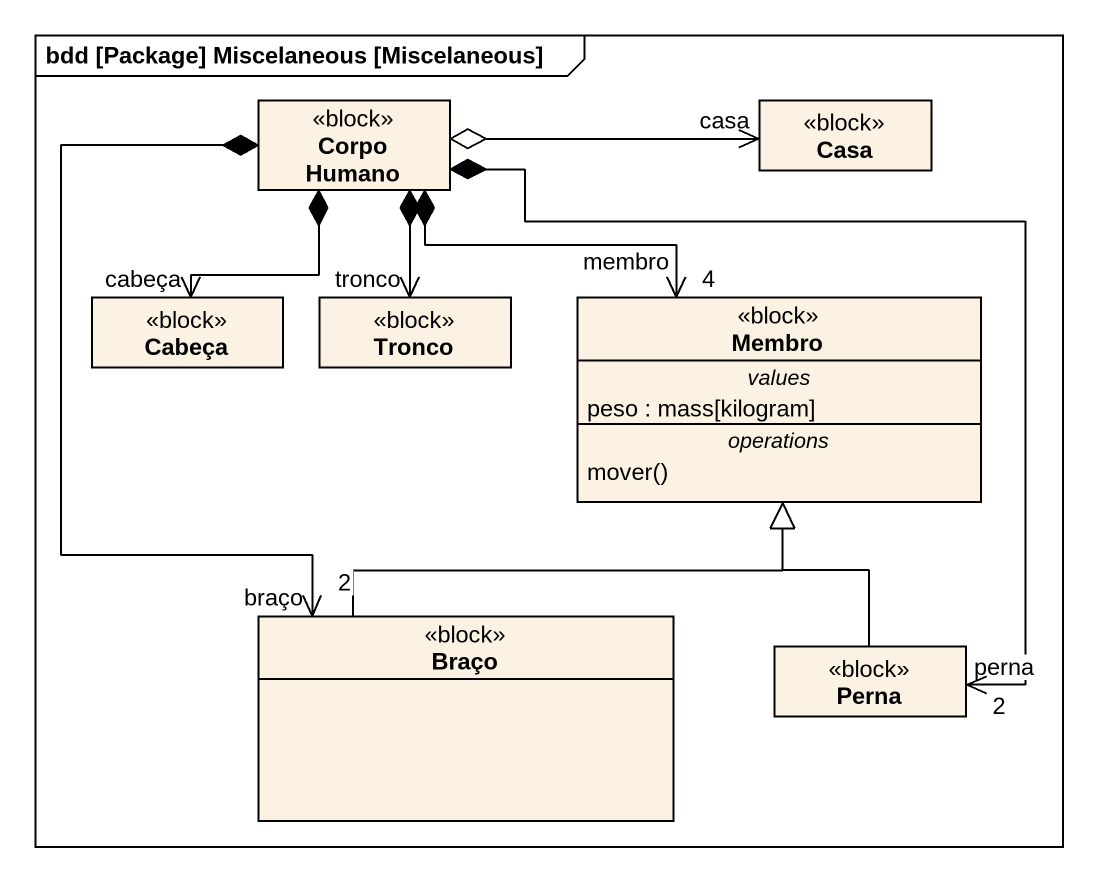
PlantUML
@startuml
mainframe bdd [Package] Miscelaneous [Miscelaneous]
hide circle
hide empty members
class "Corpo Humano" as Corpo_Humano <<block>>
class Casa <<block>>
class Cabeça <<block>>
class Tronco <<block>>
class Membro <<block>> {
  -- values --
  peso : mass[kilogram]
  -- operations --
  mover()
}
class Braço <<block>>
class Perna <<block>>
Corpo_Humano o-right-> "casa" Casa
Corpo_Humano *--> "cabeça" Cabeça
Corpo_Humano *--> "tronco" Tronco
Corpo_Humano *-right-> "membro\n4" Membro
Corpo_Humano *--> "braço\n2" Braço
Corpo_Humano *--> "perna\n2" Perna
Braço -up-|> Membro
Perna -up-|> Membro
@enduml
